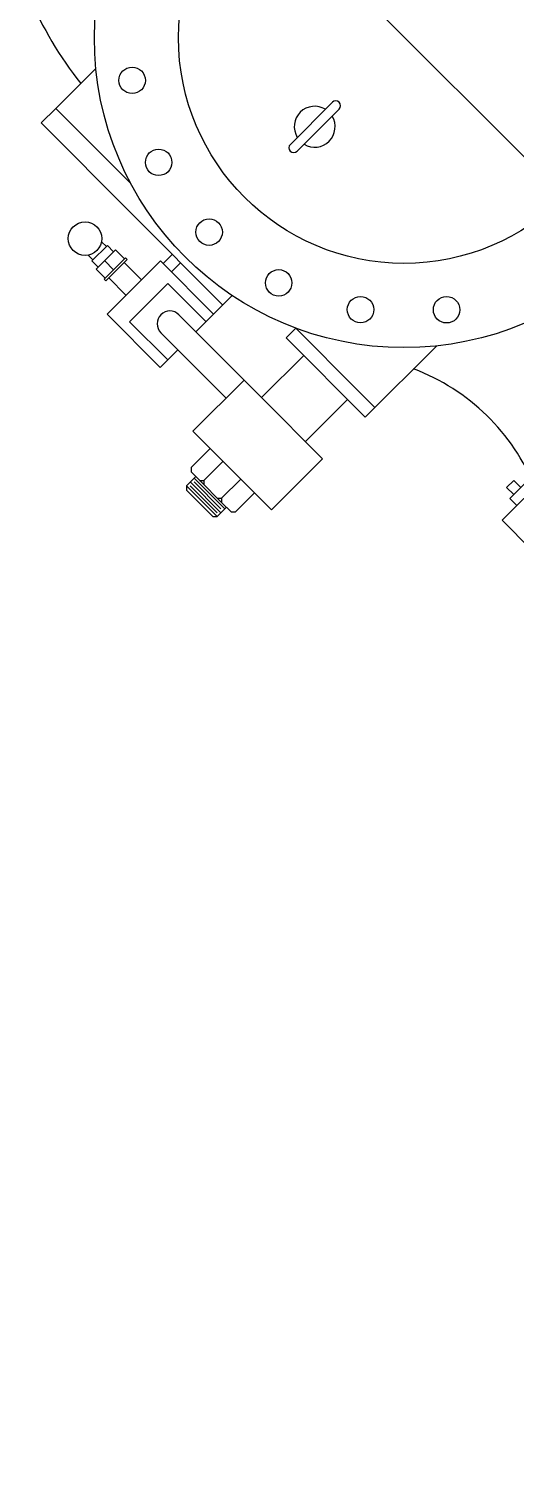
# Model space of a CAD drawing. Header units: inches. Extents: x 72602 to 350810, y -122122 to 43597.
# Drawn here: x 151372 to 152048, y -78976 to -76967 of the extents above; entities that cross this region are included whole.
import ezdxf

# ---------------------------------------------------------------- set-up
doc = ezdxf.new("R2010")
doc.units = ezdxf.units.IN
doc.header["$MEASUREMENT"] = 0
doc.layers.add('M-X-BKGD', color=8, linetype='Continuous')

msp = doc.modelspace()

# ---------------------------------------------------------------- linework, layer by layer
at = {"layer": 'M-X-BKGD', "ltscale": 0.003}
msp.add_line((154111.5, -79196.4), (151460.7, -76545.5), dxfattribs=at)
msp.add_line((154111.5, -79196.4), (151460.7, -76545.5), dxfattribs=at)
at = {"layer": 'M-X-BKGD'}
for p, q in [((151409.1, -77077.4), (151464.8, -77021.9)), ((151409.1, -77077.4), (151464.8, -77021.9)), ((151409.1, -77077.4), (151388.8, -77097.7)), ((151409.1, -77077.4), (151388.8, -77097.7)), ((151513.5, -77182), (151409.1, -77077.4)), ((151513.5, -77182), (151409.1, -77077.4)), ((151735.2, -77127.4), (151793.7, -77069)), ((151735.2, -77127.4), (151793.7, -77069)), ((151744.5, -77136.8), (151803.1, -77078.4)), ((151744.5, -77136.8), (151803.1, -77078.4)), ((151641.2, -77350.8), (151388.8, -77097.7)), ((151641.2, -77350.8), (151388.8, -77097.7)), ((151480.8, -77268), (151459.3, -77289.3)), ((151480.8, -77268), (151459.3, -77289.3)), ((151479.4, -77269.3), (151472.7, -77262.6)), ((151479.4, -77269.3), (151472.7, -77262.6)), ((151489.5, -77276.8), (151480.8, -77268)), ((151489.5, -77276.8), (151480.8, -77268)), ((151460.7, -77288), (151454, -77281.2)), ((151460.7, -77288), (151454, -77281.2)), ((151468.1, -77298.1), (151459.3, -77289.3)), ((151468.1, -77298.1), (151459.3, -77289.3)), ((151492.2, -77274.1), (151465.4, -77300.8)), ((151492.2, -77274.1), (151465.4, -77300.8)), ((151506, -77285.2), (151476.5, -77314.6)), ((151506, -77285.2), (151476.5, -77314.6)), ((151489.5, -77301.7), (151477.1, -77289.2)), ((151489.5, -77301.7), (151477.1, -77289.2)), ((151508.2, -77287.4), (151478.7, -77316.8)), ((151508.2, -77287.4), (151478.7, -77316.8)), ((151554.5, -77289.1), (151480.3, -77363.2)), ((151554.5, -77289.1), (151480.3, -77363.2)), ((151504.7, -77286.5), (151492.2, -77274.1)), ((151504.7, -77286.5), (151492.2, -77274.1)), ((151508.2, -77287.4), (151506, -77285.2)), ((151508.2, -77287.4), (151506, -77285.2)), ((151554.5, -77289.1), (151628.6, -77363.4)), ((151554.5, -77289.1), (151628.6, -77363.4)), ((151571.1, -77280.6), (151558.5, -77293.1)), ((151571.1, -77280.6), (151558.5, -77293.1)), ((151477.9, -77313.3), (151465.4, -77300.8)), ((151477.9, -77313.3), (151465.4, -77300.8)), ((151528.1, -77315.5), (151504.2, -77291.4)), ((151528.1, -77315.5), (151504.2, -77291.4)), ((151582.4, -77291.9), (151569.8, -77304.4)), ((151582.4, -77291.9), (151569.8, -77304.4)), ((151478.7, -77316.8), (151476.5, -77314.6)), ((151478.7, -77316.8), (151476.5, -77314.6)), ((151506.7, -77336.8), (151482.8, -77312.8)), ((151506.7, -77336.8), (151482.8, -77312.8)), ((151565, -77320.7), (151511.8, -77373.7)), ((151565, -77320.7), (151511.8, -77373.7)), ((151565, -77320.7), (151618.1, -77373.9)), ((151565, -77320.7), (151618.1, -77373.9)), ((151628.6, -77363.4), (151654.5, -77337.5)), ((151628.6, -77363.4), (151654.5, -77337.5)), ((151480.3, -77363.2), (151554.3, -77437.4)), ((151480.3, -77363.2), (151554.3, -77437.4)), ((151670.9, -77455), (151580.2, -77364.1)), ((151670.9, -77455), (151580.2, -77364.1)), ((151628.6, -77363.4), (151604, -77387.9)), ((151628.6, -77363.4), (151604, -77387.9)), ((151511.8, -77373.7), (151564.9, -77426.9)), ((151511.8, -77373.7), (151564.9, -77426.9)), ((151645.9, -77480), (151555.2, -77389)), ((151645.9, -77480), (151555.2, -77389)), ((151742.7, -77382.5), (151729.3, -77395.9)), ((151742.7, -77382.5), (151729.3, -77395.9)), ((151828.7, -77468.8), (151742.7, -77382.5)), ((151828.7, -77468.8), (151742.7, -77382.5)), ((151839.4, -77506.4), (151729.3, -77395.9)), ((151839.4, -77506.4), (151729.3, -77395.9)), ((151938.8, -77407.3), (151839.4, -77506.4)), ((151938.8, -77407.3), (151839.4, -77506.4)), ((151579, -77412.9), (151554.3, -77437.4)), ((151579, -77412.9), (151554.3, -77437.4)), ((151753.8, -77420.6), (151695, -77479.2)), ((151753.8, -77420.6), (151695, -77479.2)), ((151670.9, -77455), (151599.8, -77525.9)), ((151670.9, -77455), (151599.8, -77525.9)), ((151695, -77479.2), (151670.9, -77455)), ((151695, -77479.2), (151670.9, -77455)), ((151828.7, -77468.8), (151852.9, -77493)), ((151828.7, -77468.8), (151852.9, -77493)), ((151779.9, -77564.3), (151695, -77479.2)), ((151779.9, -77564.3), (151695, -77479.2)), ((151814.9, -77481.8), (151756, -77540.4)), ((151814.9, -77481.8), (151756, -77540.4)), ((151708.8, -77635.2), (151599.8, -77525.9)), ((151708.8, -77635.2), (151599.8, -77525.9)), ((151623.6, -77549.8), (151597.2, -77576.2)), ((151623.6, -77549.8), (151597.2, -77576.2)), ((151623.6, -77549.8), (151685.2, -77611.6)), ((151623.6, -77549.8), (151685.2, -77611.6)), ((151614.9, -77594.1), (151641.4, -77567.7)), ((151614.9, -77594.1), (151641.4, -77567.7)), ((151779.9, -77564.3), (151708.8, -77635.2)), ((151779.9, -77564.3), (151708.8, -77635.2)), ((151603.7, -77588.6), (151590.6, -77601.7)), ((151603.7, -77588.6), (151590.6, -77601.7)), ((151597.2, -77576.2), (151597.2, -77582.1)), ((151597.2, -77576.2), (151597.2, -77582.1)), ((151597.2, -77582.1), (151610.4, -77595.3)), ((151597.2, -77582.1), (151610.4, -77595.3)), ((152029.7, -77649.5), (152091.2, -77588.2)), ((152029.7, -77649.5), (152091.2, -77588.2)), ((151590.6, -77601.7), (151590.6, -77607.5)), ((151633.3, -77644.5), (151590.6, -77601.7)), ((151590.6, -77601.7), (151590.6, -77607.5)), ((151633.3, -77644.5), (151590.6, -77601.7)), ((151627.5, -77644.5), (151590.6, -77607.5)), ((151627.5, -77644.5), (151590.6, -77607.5)), ((151633.3, -77639.2), (151595.9, -77601.7)), ((151633.3, -77639.2), (151595.9, -77601.7)), ((151638.7, -77639.2), (151596, -77596.3)), ((151638.7, -77639.2), (151596, -77596.3)), ((151644, -77633.8), (151601.3, -77591)), ((151644, -77633.8), (151601.3, -77591)), ((151638.7, -77633.8), (151601.3, -77596.3)), ((151638.7, -77633.8), (151601.3, -77596.3)), ((151609.1, -77594.1), (151614.9, -77594.1)), ((151609.1, -77594.1), (151614.9, -77594.1)), ((151610.4, -77595.3), (151639.7, -77624.7)), ((151610.4, -77595.3), (151639.7, -77624.7)), ((151614.9, -77594.1), (151614.9, -77599.9)), ((151614.9, -77594.1), (151614.9, -77599.9)), ((151639.7, -77618.9), (151666.2, -77592.5)), ((151639.7, -77618.9), (151666.2, -77592.5)), ((152045.8, -77594.2), (152035.9, -77604)), ((152045.8, -77594.2), (152035.9, -77604)), ((152035.9, -77604), (152045.8, -77613.9)), ((152035.9, -77604), (152045.8, -77613.9)), ((152060.9, -77598.8), (152040.4, -77619.2)), ((152060.9, -77598.8), (152040.4, -77619.2)), ((152055.6, -77604.1), (152045.8, -77594.2)), ((152055.6, -77604.1), (152045.8, -77594.2)), ((151633.9, -77618.9), (151639.7, -77618.9)), ((151633.9, -77618.9), (151639.7, -77618.9)), ((151639.7, -77618.9), (151639.7, -77624.7)), ((151639.7, -77618.9), (151639.7, -77624.7)), ((151639.7, -77624.7), (151652.9, -77638)), ((151639.7, -77624.7), (151652.9, -77638)), ((151685.2, -77611.6), (151658.8, -77638)), ((151685.2, -77611.6), (151658.8, -77638)), ((152040.4, -77619.2), (152050.2, -77629)), ((152040.4, -77619.2), (152050.2, -77629)), ((151627.5, -77644.5), (151633.3, -77644.5)), ((151627.5, -77644.5), (151633.3, -77644.5)), ((151646.4, -77631.4), (151633.3, -77644.5)), ((151646.4, -77631.4), (151633.3, -77644.5)), ((151652.9, -77638), (151658.8, -77638)), ((151652.9, -77638), (151658.8, -77638)), ((152070.6, -77690.5), (152029.7, -77649.5)), ((152070.6, -77690.5), (152029.7, -77649.5))]:
    msp.add_line(p, q, dxfattribs=at)
for centre, radius in [((151893.2, -76979.2), 430.5), ((151893.2, -76979.2), 430.5), ((151893.2, -76979.2), 313.5), ((151893.2, -76979.2), 313.5), ((151515.2, -77038.5), 18.4), ((151515.2, -77038.5), 18.4), ((151552.1, -77152.4), 18.4), ((151552.1, -77152.4), 18.4), ((151449.8, -77258.3), 23.3), ((151449.8, -77258.3), 23.3), ((151622.3, -77249.3), 18.4), ((151622.3, -77249.3), 18.4), ((151719, -77319.8), 18.4), ((151719, -77319.8), 18.4), ((151832.8, -77357), 18.4), ((151832.8, -77357), 18.4), ((151952.5, -77357.1), 18.4), ((151952.5, -77357.1), 18.4)]:
    msp.add_circle(centre, radius, dxfattribs=at)
for centre, radius, start, end in [((151872.2, -76706.3), 544.9, 203.2983, 218.1619), ((151872.2, -76706.3), 544.9, 203.2983, 218.1619), ((151798.4, -77073.7), 6.64, 314.9209, 134.9209), ((151798.4, -77073.7), 6.64, 314.9209, 134.9209), ((151769.1, -77102.9), 28.4, 58.4383, 211.4034), ((151769.1, -77102.9), 28.4, 58.4383, 211.4034), ((151769.1, -77102.9), 28.4, 238.4383, 31.4034), ((151769.1, -77102.9), 28.4, 238.4383, 31.4034), ((151739.9, -77132.1), 6.64, 134.9209, 314.9209), ((151739.9, -77132.1), 6.64, 134.9209, 314.9209), ((151567.7, -77376.5), 17.7, 44.9209, 224.9209), ((151567.7, -77376.5), 17.7, 44.9209, 224.9209), ((151803, -77714.5), 294, 22.0948, 69.3694), ((151803, -77714.5), 294, 22.0948, 69.3694)]:
    msp.add_arc(centre, radius, start, end, dxfattribs=at)

doc.saveas('drawing.dxf')
